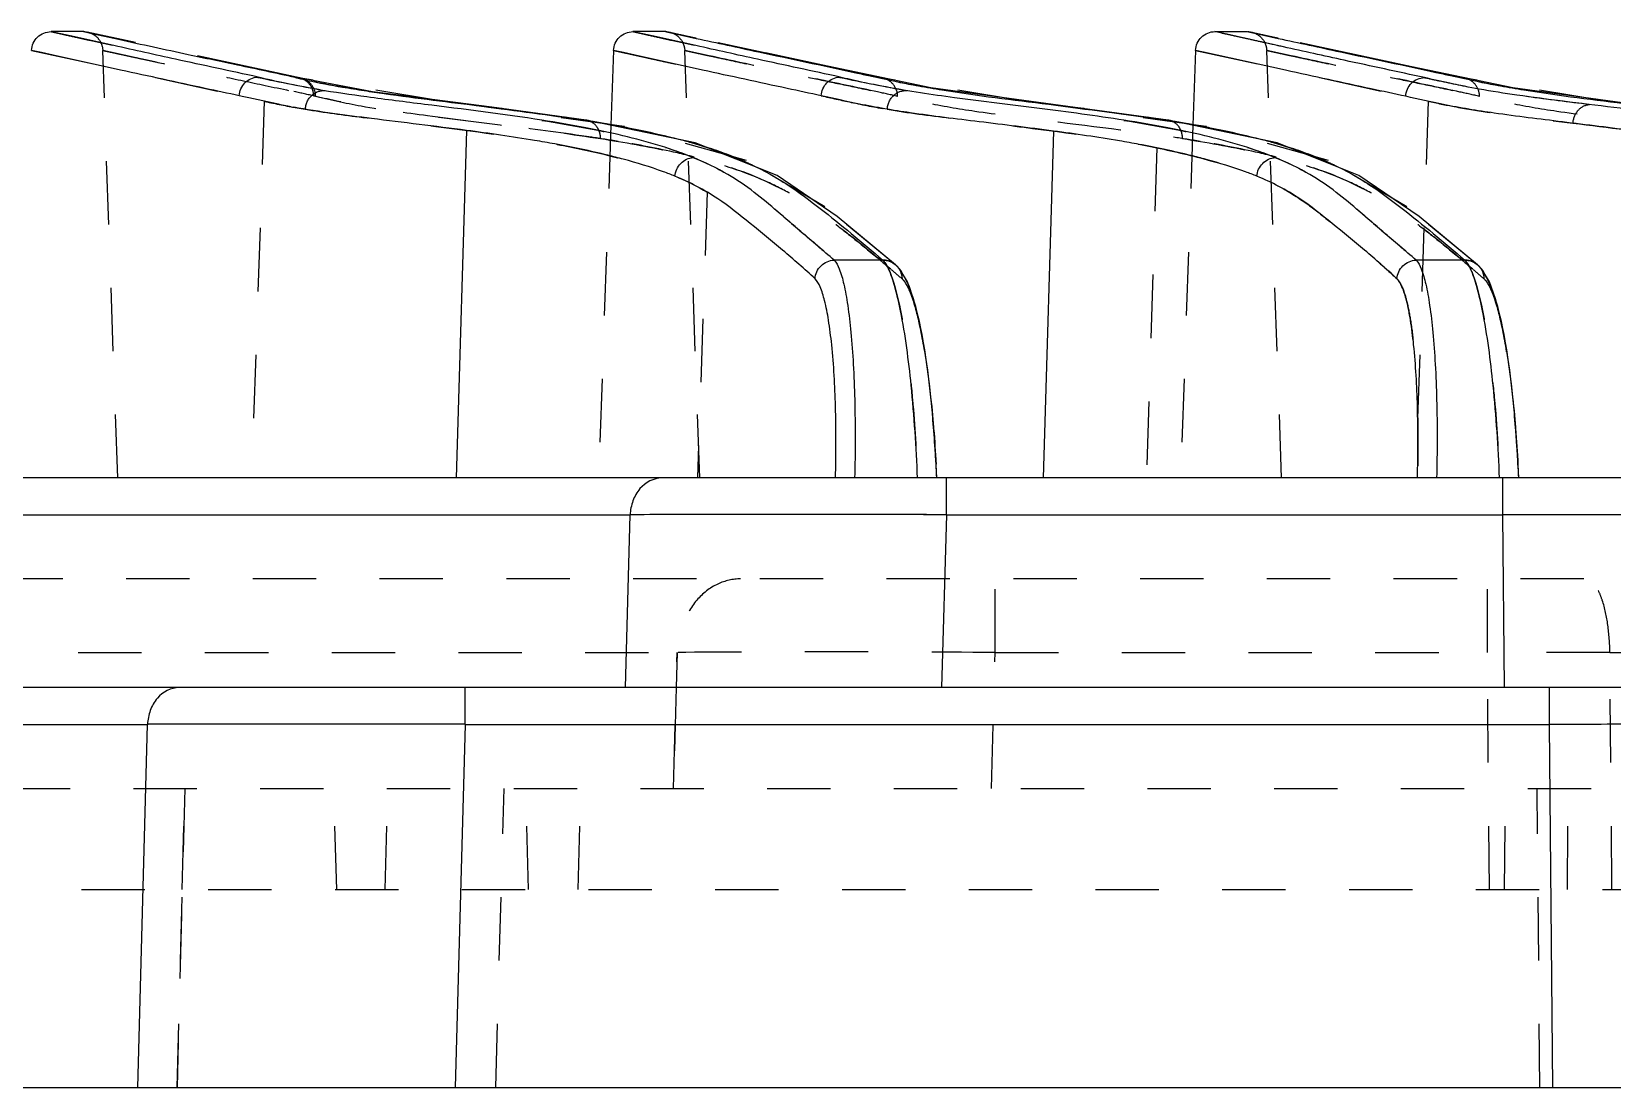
# Model space of a CAD drawing. Header units: millimetres. Extents: x 547 to 3706, y -10485 to 2068.
# Drawn here: x 1164.41 to 1205.15, y 1363.38 to 1390.58 of the extents above; entities that cross this region are included whole.
import ezdxf

# ---------------------------------------------------------------- set-up
doc = ezdxf.new("R2010")
doc.units = ezdxf.units.MM
doc.header["$LTSCALE"] = 16.335
doc.linetypes.add('HIDDEN', pattern=[0.2, 0.1, -0.1])
doc.layers.get('0').update_dxf_attribs({"linetype": 'CONTINUOUS'})
doc.layers.add('DEFAULT_2', color=8, linetype='HIDDEN')

msp = doc.modelspace()

# ---------------------------------------------------------------- linework, layer by layer
at = {"color": 7, "linetype": 'Continuous'}
for p, q in [((1165.744, 1390.583), (1164.91, 1390.583)), ((1165.047, 1390.553), (1164.911, 1390.583)), ((1165.403, 1390.474), (1165.047, 1390.553)), ((1165.914, 1390.36), (1165.403, 1390.474)), ((1165.746, 1390.583), (1166.001, 1390.527)), ((1166.532, 1390.223), (1165.914, 1390.36)), ((1166.001, 1390.527), (1166.65, 1390.386)), ((1180.744, 1390.583), (1179.91, 1390.583)), ((1180.047, 1390.553), (1179.911, 1390.583)), ((1180.403, 1390.474), (1180.047, 1390.553)), ((1180.914, 1390.36), (1180.403, 1390.474)), ((1181.532, 1390.223), (1180.914, 1390.36)), ((1180.97, 1390.534), (1181.541, 1390.41)), ((1194.91, 1390.583), (1195.744, 1390.583)), ((1195.156, 1390.528), (1194.91, 1390.583)), ((1195.686, 1390.41), (1195.156, 1390.528)), ((1195.785, 1390.388), (1195.686, 1390.41)), ((1196.673, 1390.191), (1195.785, 1390.388)), ((1195.97, 1390.534), (1196.541, 1390.41)), ((1164.664, 1390.044), (1164.41, 1390.1)), ((1164.965, 1389.978), (1164.664, 1390.044)), ((1166.705, 1389.593), (1164.965, 1389.978)), ((1179.41, 1390.1), (1179.343, 1388.17)), ((1179.664, 1390.044), (1179.41, 1390.1)), ((1179.963, 1389.978), (1179.664, 1390.044)), ((1181.702, 1389.594), (1179.963, 1389.978)), ((1194.41, 1390.1), (1194.343, 1388.17)), ((1194.661, 1390.045), (1194.41, 1390.1)), ((1194.97, 1389.977), (1194.661, 1390.045)), ((1196.729, 1389.588), (1194.97, 1389.977)), ((1171.355, 1389.384), (1170.282, 1389.614)), ((1171.298, 1389.396), (1171.191, 1389.407)), ((1171.305, 1389.395), (1171.298, 1389.396)), ((1171.355, 1389.384), (1171.348, 1389.385)), ((1187.587, 1389.131), (1184.922, 1389.691)), ((1186.355, 1389.384), (1186.348, 1389.385)), ((1202.587, 1389.131), (1199.986, 1389.677)), ((1201.355, 1389.384), (1201.348, 1389.385)), ((1193.704, 1388.303), (1187.587, 1389.131)), ((1208.703, 1388.303), (1202.587, 1389.131)), ((1178.704, 1388.303), (1176.27, 1388.637)), ((1178.703, 1388.304), (1178.616, 1388.307)), ((1181.513, 1387.716), (1178.703, 1388.304)), ((1178.704, 1388.303), (1178.703, 1388.304)), ((1193.703, 1388.304), (1193.616, 1388.307)), ((1196.513, 1387.716), (1193.703, 1388.304)), ((1193.703, 1388.303), (1193.703, 1388.304)), ((1175.62, 1388.038), (1175.351, 1379.084)), ((1190.75, 1388.021), (1190.481, 1379.084)), ((1183.623, 1386.88), (1181.513, 1387.716)), ((1198.623, 1386.88), (1196.513, 1387.716)), ((1185.173, 1385.821), (1183.623, 1386.88)), ((1200.173, 1385.821), (1198.623, 1386.88)), ((1186.678, 1384.577), (1185.173, 1385.821)), ((1201.678, 1384.577), (1200.173, 1385.821)), ((1186.351, 1384.695), (1185.097, 1384.695)), ((1186.67, 1384.584), (1186.678, 1384.577)), ((1201.351, 1384.695), (1200.097, 1384.695)), ((1201.67, 1384.584), (1201.678, 1384.577)), ((1187.745, 1379.084), (1187.728, 1379.419)), ((1202.745, 1379.084), (1202.728, 1379.419)), ((1214.895, 1379.084), (1151.125, 1379.084)), ((1187.987, 1378.136), (1187.987, 1379.084)), ((1202.324, 1379.084), (1202.324, 1378.136)), ((1150.125, 1378.136), (1179.836, 1378.136)), ((1179.72, 1373.684), (1179.836, 1378.136)), ((1187.987, 1378.136), (1187.866, 1373.684)), ((1187.987, 1378.136), (1202.324, 1378.136)), ((1202.324, 1378.136), (1202.362, 1373.684)), ((1225.425, 1373.684), (1136.716, 1373.684)), ((1175.585, 1372.736), (1175.585, 1373.684)), ((1203.527, 1373.684), (1203.527, 1372.736)), ((1135.717, 1372.736), (1167.396, 1372.736)), ((1167.15, 1363.384), (1167.396, 1372.736)), ((1175.585, 1372.736), (1175.33, 1363.384)), ((1175.585, 1372.736), (1203.527, 1372.736)), ((1203.527, 1372.736), (1203.607, 1363.384)), ((1135.228, 1363.384), (1617.379, 1363.384))]:
    msp.add_line(p, q, dxfattribs=at)
for points in [[(1176.27, 1388.637), (1173.192, 1389.034), (1171.298, 1389.396)], [(1187.144, 1383.7), (1186.984, 1384.133), (1186.788, 1384.463), (1186.669, 1384.585)], [(1202.144, 1383.7), (1201.984, 1384.133), (1201.788, 1384.463), (1201.669, 1384.585)], [(1187.728, 1379.419), (1187.654, 1380.507), (1187.553, 1381.508), (1187.431, 1382.385), (1187.293, 1383.119), (1187.144, 1383.7)], [(1202.728, 1379.419), (1202.654, 1380.507), (1202.553, 1381.508), (1202.431, 1382.385), (1202.293, 1383.119), (1202.144, 1383.7)]]:
    msp.add_lwpolyline(points, dxfattribs=at)
for centre, radius, start, end in [((1173.389, 1397.949), 8.82, 255.5706, 256.1645), ((1177.75, 1420.489), 31.784, 260.3519, 261.3773), ((1180.164, 1436.155), 47.635, 261.3315, 261.9594), ((1192.935, 1420.095), 31.423, 259.6168, 260.7318), ((1207.934, 1420.093), 31.421, 259.6164, 260.7315), ((1174.693, 1407.903), 19.588, 259.4398, 259.6296), ((1172.94, 1351.522), 37.22, 81.0746, 81.2285), ((1173.724, 1356.424), 32.256, 79.2402, 81.0982), ((1187.94, 1351.518), 37.224, 81.0758, 81.2285), ((1188.723, 1356.42), 32.26, 79.2403, 81.0995)]:
    msp.add_arc(centre, radius, start, end, dxfattribs=at)
for points, knots in [([(1164.41, 1390.1), (1164.414, 1390.225), (1164.525, 1390.482), (1164.785, 1390.582), (1164.91, 1390.583)], [0, 0, 0, 0, 0.500003, 1, 1, 1, 1]), ([(1170.247, 1389.412), (1169.538, 1389.566), (1168.299, 1389.831), (1167.062, 1390.105), (1166.532, 1390.223)], [0, 0, 0, 0, 0.571841, 1, 1, 1, 1]), ([(1166.65, 1390.386), (1167.249, 1390.256), (1168.27, 1390.033), (1169.788, 1389.711), (1170.707, 1389.52), (1171.2, 1389.407)], [0, 0, 0, 0, 0.394885, 0.674255, 1, 1, 1, 1]), ([(1179.41, 1390.1), (1179.414, 1390.225), (1179.525, 1390.482), (1179.785, 1390.582), (1179.91, 1390.583)], [0, 0, 0, 0, 0.500002, 1, 1, 1, 1]), ([(1180.744, 1390.583), (1180.766, 1390.583), (1180.841, 1390.561), (1180.917, 1390.546), (1180.97, 1390.534)], [0, 0, 0, 0, 0.286029, 1, 1, 1, 1]), ([(1185.247, 1389.412), (1184.538, 1389.566), (1183.299, 1389.831), (1182.062, 1390.105), (1181.532, 1390.223)], [0, 0, 0, 0, 0.571841, 1, 1, 1, 1]), ([(1181.541, 1390.41), (1182.075, 1390.295), (1183.429, 1389.995), (1184.787, 1389.714), (1185.607, 1389.533)], [0, 0, 0, 0, 0.394218, 1, 1, 1, 1]), ([(1194.41, 1390.1), (1194.414, 1390.225), (1194.525, 1390.481), (1194.785, 1390.583), (1194.91, 1390.583)], [0, 0, 0, 0, 0.500127, 1, 1, 1, 1]), ([(1195.744, 1390.583), (1195.766, 1390.583), (1195.841, 1390.561), (1195.917, 1390.546), (1195.97, 1390.534)], [0, 0, 0, 0, 0.286029, 1, 1, 1, 1]), ([(1196.541, 1390.41), (1197.075, 1390.295), (1198.429, 1389.995), (1199.787, 1389.714), (1200.607, 1389.533)], [0, 0, 0, 0, 0.394217, 1, 1, 1, 1]), ([(1200.309, 1389.398), (1199.621, 1389.548), (1198.408, 1389.807), (1197.197, 1390.075), (1196.673, 1390.191)], [0, 0, 0, 0, 0.567555, 1, 1, 1, 1]), ([(1169.763, 1388.931), (1169.47, 1388.994), (1168.451, 1389.213), (1167.431, 1389.433), (1166.705, 1389.593)], [0, 0, 0, 0, 0.287222, 1, 1, 1, 1]), ([(1169.763, 1388.931), (1169.769, 1389.053), (1169.872, 1389.3), (1170.119, 1389.408), (1170.238, 1389.412)], [0, 0, 0, 0, 0.505197, 1, 1, 1, 1]), ([(1171.803, 1389.087), (1171.517, 1389.137), (1170.994, 1389.241), (1170.474, 1389.355), (1170.238, 1389.412)], [0, 0, 0, 0, 0.545272, 1, 1, 1, 1]), ([(1171.279, 1389.385), (1171.36, 1389.365), (1171.739, 1389.277), (1172.121, 1389.205), (1172.423, 1389.154)], [0, 0, 0, 0, 0.212897, 1, 1, 1, 1]), ([(1184.763, 1388.931), (1184.47, 1388.994), (1183.449, 1389.213), (1182.429, 1389.433), (1181.702, 1389.594)], [0, 0, 0, 0, 0.287288, 1, 1, 1, 1]), ([(1184.763, 1388.931), (1184.769, 1389.053), (1184.872, 1389.3), (1185.119, 1389.408), (1185.238, 1389.412)], [0, 0, 0, 0, 0.505197, 1, 1, 1, 1]), ([(1192.565, 1388.301), (1191.842, 1388.415), (1190.385, 1388.606), (1188.34, 1388.854), (1186.808, 1389.073), (1185.827, 1389.278), (1185.425, 1389.367), (1185.238, 1389.412)], [0, 0, 0, 0, 0.296275, 0.594621, 0.833419, 0.922299, 1, 1, 1, 1]), ([(1185.607, 1389.533), (1185.731, 1389.506), (1186.284, 1389.382), (1186.839, 1389.266), (1187.271, 1389.187)], [0, 0, 0, 0, 0.224688, 1, 1, 1, 1]), ([(1199.826, 1388.917), (1199.53, 1388.981), (1198.497, 1389.202), (1197.465, 1389.425), (1196.729, 1389.588)], [0, 0, 0, 0, 0.287003, 1, 1, 1, 1]), ([(1199.827, 1388.917), (1199.833, 1389.04), (1199.938, 1389.289), (1200.188, 1389.397), (1200.309, 1389.398)], [0, 0, 0, 0, 0.505805, 1, 1, 1, 1]), ([(1208.755, 1388.093), (1208.005, 1388.241), (1206.383, 1388.488), (1204.357, 1388.729), (1202.765, 1388.932), (1201.79, 1389.082), (1200.997, 1389.243), (1200.528, 1389.351), (1200.309, 1389.398)], [0, 0, 0, 0, 0.268175, 0.575172, 0.716049, 0.83124, 0.921291, 1, 1, 1, 1]), ([(1200.607, 1389.533), (1200.731, 1389.506), (1201.284, 1389.382), (1201.839, 1389.266), (1202.271, 1389.187)], [0, 0, 0, 0, 0.224691, 1, 1, 1, 1]), ([(1177.565, 1388.301), (1176.558, 1388.459), (1175.051, 1388.643), (1173.128, 1388.886), (1172.219, 1389.016), (1171.803, 1389.087)], [0, 0, 0, 0, 0.526122, 0.782485, 1, 1, 1, 1]), ([(1173.501, 1388.988), (1174.341, 1388.869), (1176.05, 1388.667), (1177.754, 1388.431), (1178.616, 1388.307)], [0, 0, 0, 0, 0.49344, 1, 1, 1, 1]), ([(1187.874, 1389.082), (1188.787, 1388.933), (1190.707, 1388.711), (1192.62, 1388.447), (1193.616, 1388.307)], [0, 0, 0, 0, 0.479102, 1, 1, 1, 1]), ([(1202.874, 1389.083), (1203.787, 1388.933), (1205.706, 1388.711), (1207.62, 1388.447), (1208.616, 1388.307)], [0, 0, 0, 0, 0.479096, 1, 1, 1, 1]), ([(1171.103, 1388.647), (1170.979, 1388.67), (1170.531, 1388.758), (1170.085, 1388.861), (1169.763, 1388.931)], [0, 0, 0, 0, 0.277443, 1, 1, 1, 1]), ([(1175.619, 1388.038), (1174.804, 1388.145), (1173.318, 1388.322), (1171.832, 1388.514), (1171.167, 1388.635)], [0, 0, 0, 0, 0.54877, 1, 1, 1, 1]), ([(1190.749, 1388.021), (1190.11, 1388.105), (1188.878, 1388.257), (1187.206, 1388.459), (1185.848, 1388.684), (1185.09, 1388.86), (1184.763, 1388.931)], [0, 0, 0, 0, 0.319113, 0.614855, 0.834062, 1, 1, 1, 1]), ([(1205.749, 1388.02), (1205.121, 1388.104), (1203.907, 1388.253), (1202.254, 1388.453), (1200.906, 1388.672), (1200.151, 1388.846), (1199.826, 1388.917)], [0, 0, 0, 0, 0.316917, 0.612326, 0.833562, 1, 1, 1, 1]), ([(1179.038, 1388.037), (1178.924, 1388.061), (1178.434, 1388.158), (1177.943, 1388.242), (1177.565, 1388.301)], [0, 0, 0, 0, 0.233572, 1, 1, 1, 1]), ([(1194.038, 1388.037), (1193.924, 1388.061), (1193.434, 1388.158), (1192.943, 1388.242), (1192.565, 1388.301)], [0, 0, 0, 0, 0.233572, 1, 1, 1, 1]), ([(1177.893, 1387.69), (1177.721, 1387.721), (1176.966, 1387.854), (1176.206, 1387.961), (1175.619, 1388.038)], [0, 0, 0, 0, 0.228517, 1, 1, 1, 1]), ([(1181.467, 1387.338), (1181.302, 1387.404), (1180.51, 1387.697), (1179.689, 1387.903), (1179.038, 1388.037)], [0, 0, 0, 0, 0.210947, 1, 1, 1, 1]), ([(1179.746, 1388.113), (1179.866, 1388.09), (1180.314, 1388.001), (1180.759, 1387.9), (1181.081, 1387.815)], [0, 0, 0, 0, 0.269466, 1, 1, 1, 1]), ([(1181.081, 1387.815), (1181.192, 1387.787), (1181.595, 1387.677), (1181.993, 1387.549), (1182.278, 1387.443)], [0, 0, 0, 0, 0.272614, 1, 1, 1, 1]), ([(1192.953, 1387.679), (1192.786, 1387.71), (1192.054, 1387.84), (1191.318, 1387.945), (1190.749, 1388.021)], [0, 0, 0, 0, 0.228616, 1, 1, 1, 1]), ([(1196.467, 1387.338), (1196.302, 1387.404), (1195.51, 1387.697), (1194.689, 1387.903), (1194.038, 1388.037)], [0, 0, 0, 0, 0.210947, 1, 1, 1, 1]), ([(1194.746, 1388.113), (1194.866, 1388.09), (1195.314, 1388.001), (1195.759, 1387.9), (1196.081, 1387.815)], [0, 0, 0, 0, 0.269466, 1, 1, 1, 1]), ([(1196.081, 1387.815), (1196.192, 1387.787), (1196.595, 1387.677), (1196.993, 1387.549), (1197.278, 1387.443)], [0, 0, 0, 0, 0.272614, 1, 1, 1, 1]), ([(1179.661, 1387.297), (1179.529, 1387.332), (1178.944, 1387.482), (1178.352, 1387.605), (1177.893, 1387.69)], [0, 0, 0, 0, 0.226893, 1, 1, 1, 1]), ([(1180.993, 1386.858), (1181, 1386.979), (1181.105, 1387.222), (1181.347, 1387.331), (1181.466, 1387.337)], [0, 0, 0, 0, 0.50334, 1, 1, 1, 1]), ([(1185.097, 1384.695), (1184.811, 1384.941), (1184.321, 1385.355), (1183.642, 1385.946), (1183.032, 1386.463), (1182.319, 1386.953), (1181.77, 1387.211), (1181.467, 1387.338)], [0, 0, 0, 0, 0.250481, 0.426756, 0.59826, 0.781517, 1, 1, 1, 1]), ([(1182.278, 1387.443), (1182.333, 1387.423), (1182.542, 1387.343), (1182.748, 1387.256), (1182.897, 1387.187)], [0, 0, 0, 0, 0.262783, 1, 1, 1, 1]), ([(1194.68, 1387.291), (1194.551, 1387.327), (1193.979, 1387.474), (1193.402, 1387.595), (1192.953, 1387.679)], [0, 0, 0, 0, 0.227254, 1, 1, 1, 1]), ([(1195.993, 1386.858), (1196, 1386.979), (1196.105, 1387.222), (1196.347, 1387.331), (1196.466, 1387.337)], [0, 0, 0, 0, 0.503339, 1, 1, 1, 1]), ([(1200.097, 1384.695), (1199.811, 1384.941), (1199.321, 1385.355), (1198.642, 1385.946), (1198.032, 1386.463), (1197.319, 1386.953), (1196.77, 1387.211), (1196.467, 1387.338)], [0, 0, 0, 0, 0.250481, 0.426756, 0.59826, 0.781517, 1, 1, 1, 1]), ([(1197.278, 1387.443), (1197.333, 1387.423), (1197.542, 1387.343), (1197.748, 1387.256), (1197.897, 1387.187)], [0, 0, 0, 0, 0.262783, 1, 1, 1, 1]), ([(1180.993, 1386.858), (1180.895, 1386.898), (1180.459, 1387.065), (1180.011, 1387.202), (1179.661, 1387.297)], [0, 0, 0, 0, 0.226129, 1, 1, 1, 1]), ([(1182.897, 1387.187), (1183.246, 1387.027), (1183.885, 1386.674), (1184.741, 1386.033), (1185.547, 1385.376), (1186.083, 1384.929), (1186.351, 1384.695)], [0, 0, 0, 0, 0.269677, 0.509669, 0.750426, 1, 1, 1, 1]), ([(1195.993, 1386.858), (1195.897, 1386.897), (1195.466, 1387.062), (1195.024, 1387.198), (1194.68, 1387.291)], [0, 0, 0, 0, 0.226418, 1, 1, 1, 1]), ([(1197.897, 1387.187), (1198.246, 1387.027), (1198.885, 1386.674), (1199.741, 1386.033), (1200.547, 1385.376), (1201.083, 1384.929), (1201.351, 1384.695)], [0, 0, 0, 0, 0.269677, 0.509669, 0.750426, 1, 1, 1, 1]), ([(1184.602, 1384.217), (1184.329, 1384.467), (1183.781, 1384.951), (1182.941, 1385.634), (1182.063, 1386.343), (1181.378, 1386.702), (1180.993, 1386.858)], [0, 0, 0, 0, 0.247702, 0.48834, 0.722886, 1, 1, 1, 1]), ([(1199.602, 1384.217), (1199.329, 1384.467), (1198.781, 1384.951), (1197.941, 1385.634), (1197.063, 1386.343), (1196.378, 1386.702), (1195.993, 1386.858)], [0, 0, 0, 0, 0.247702, 0.488341, 0.722886, 1, 1, 1, 1]), ([(1184.602, 1384.217), (1184.609, 1384.34), (1184.721, 1384.589), (1184.974, 1384.693), (1185.097, 1384.695)], [0, 0, 0, 0, 0.500382, 1, 1, 1, 1]), ([(1185.097, 1384.695), (1185.157, 1384.634), (1185.254, 1384.425), (1185.362, 1384.034), (1185.457, 1383.485), (1185.536, 1382.796), (1185.594, 1381.985), (1185.642, 1380.735), (1185.64, 1379.756), (1185.623, 1379.084)], [0, 0, 0, 0, 0.045454, 0.117375, 0.215613, 0.338866, 0.483657, 0.644791, 1, 1, 1, 1]), ([(1186.351, 1384.695), (1186.378, 1384.695), (1186.491, 1384.686), (1186.603, 1384.639), (1186.67, 1384.584)], [0, 0, 0, 0, 0.239023, 1, 1, 1, 1]), ([(1186.471, 1384.523), (1186.461, 1384.541), (1186.427, 1384.602), (1186.387, 1384.661), (1186.351, 1384.695)], [0, 0, 0, 0, 0.294128, 1, 1, 1, 1]), ([(1186.806, 1383.392), (1186.76, 1383.62), (1186.672, 1384.003), (1186.545, 1384.38), (1186.471, 1384.523)], [0, 0, 0, 0, 0.589848, 1, 1, 1, 1]), ([(1199.602, 1384.217), (1199.609, 1384.34), (1199.721, 1384.589), (1199.974, 1384.693), (1200.097, 1384.695)], [0, 0, 0, 0, 0.500382, 1, 1, 1, 1]), ([(1200.097, 1384.695), (1200.157, 1384.634), (1200.254, 1384.425), (1200.362, 1384.034), (1200.457, 1383.485), (1200.536, 1382.796), (1200.594, 1381.985), (1200.642, 1380.735), (1200.64, 1379.756), (1200.623, 1379.084)], [0, 0, 0, 0, 0.045454, 0.117375, 0.215613, 0.338866, 0.483657, 0.644791, 1, 1, 1, 1]), ([(1201.351, 1384.695), (1201.378, 1384.695), (1201.491, 1384.686), (1201.603, 1384.639), (1201.67, 1384.584)], [0, 0, 0, 0, 0.239023, 1, 1, 1, 1]), ([(1201.471, 1384.523), (1201.461, 1384.541), (1201.427, 1384.602), (1201.387, 1384.661), (1201.351, 1384.695)], [0, 0, 0, 0, 0.294128, 1, 1, 1, 1]), ([(1201.806, 1383.392), (1201.76, 1383.62), (1201.672, 1384.003), (1201.545, 1384.38), (1201.471, 1384.523)], [0, 0, 0, 0, 0.589848, 1, 1, 1, 1]), ([(1185.129, 1379.084), (1185.145, 1379.699), (1185.148, 1380.844), (1185.075, 1382.203), (1184.963, 1383.11), (1184.867, 1383.612), (1184.758, 1383.972), (1184.66, 1384.16), (1184.602, 1384.217)], [0, 0, 0, 0, 0.354393, 0.659709, 0.782674, 0.881183, 0.953296, 1, 1, 1, 1]), ([(1200.129, 1379.084), (1200.145, 1379.699), (1200.148, 1380.844), (1200.075, 1382.203), (1199.963, 1383.11), (1199.867, 1383.612), (1199.758, 1383.972), (1199.66, 1384.16), (1199.602, 1384.217)], [0, 0, 0, 0, 0.354394, 0.659711, 0.782675, 0.881184, 0.953296, 1, 1, 1, 1]), ([(1187.245, 1379.084), (1187.213, 1379.881), (1187.117, 1381.323), (1186.933, 1382.758), (1186.806, 1383.392)], [0, 0, 0, 0, 0.552156, 1, 1, 1, 1]), ([(1202.245, 1379.084), (1202.213, 1379.881), (1202.117, 1381.323), (1201.933, 1382.758), (1201.806, 1383.392)], [0, 0, 0, 0, 0.552156, 1, 1, 1, 1]), ([(1180.651, 1379.084), (1180.443, 1379.084), (1180.105, 1378.902), (1179.894, 1378.499), (1179.841, 1378.257), (1179.836, 1378.136)], [0, 0, 0, 0, 0.462006, 0.732267, 1, 1, 1, 1]), ([(1187.987, 1378.137), (1187.198, 1378.139), (1184.481, 1378.144), (1181.765, 1378.146), (1179.836, 1378.137)], [0, 0, 0, 0, 0.290178, 1, 1, 1, 1]), ([(1205.482, 1378.136), (1205.225, 1378.137), (1204.172, 1378.137), (1203.12, 1378.137), (1202.324, 1378.136)], [0, 0, 0, 0, 0.244323, 1, 1, 1, 1]), ([(1168.215, 1373.684), (1168.006, 1373.684), (1167.667, 1373.503), (1167.454, 1373.099), (1167.402, 1372.857), (1167.396, 1372.736)], [0, 0, 0, 0, 0.462787, 0.732786, 1, 1, 1, 1]), ([(1175.585, 1372.737), (1174.789, 1372.739), (1172.06, 1372.744), (1169.33, 1372.746), (1167.396, 1372.737)], [0, 0, 0, 0, 0.291583, 1, 1, 1, 1]), ([(1206.685, 1372.736), (1206.428, 1372.737), (1205.375, 1372.737), (1204.322, 1372.737), (1203.527, 1372.736)], [0, 0, 0, 0, 0.244323, 1, 1, 1, 1])]:
    msp.add_open_spline(points, degree=3, knots=knots, dxfattribs=at)
at = {"layer": 'DEFAULT_2', "color": 8, "linetype": 'HIDDEN'}
for p, q in [((1165.744, 1390.583), (1165.845, 1390.572)), ((1170.282, 1389.614), (1165.845, 1390.572)), ((1165.845, 1390.572), (1165.846, 1390.571)), ((1180.744, 1390.583), (1180.845, 1390.572)), ((1183.704, 1389.951), (1180.845, 1390.572)), ((1195.744, 1390.583), (1195.845, 1390.572)), ((1198.704, 1389.951), (1195.845, 1390.572)), ((1164.41, 1390.1), (1170.4, 1388.79)), ((1166.629, 1379.084), (1166.244, 1390.1)), ((1166.873, 1389.963), (1166.244, 1390.1)), ((1181.629, 1379.084), (1181.244, 1390.1)), ((1181.873, 1389.963), (1181.244, 1390.1)), ((1184.922, 1389.691), (1183.175, 1390.066)), ((1194.41, 1390.1), (1200.4, 1388.79)), ((1196.629, 1379.084), (1196.244, 1390.1)), ((1196.874, 1389.963), (1196.244, 1390.1)), ((1199.986, 1389.677), (1198.175, 1390.066)), ((1171.249, 1389.396), (1171.2, 1389.407)), ((1171.348, 1389.385), (1171.298, 1389.396)), ((1174.892, 1388.809), (1171.348, 1389.385)), ((1186.348, 1389.385), (1186.244, 1389.396)), ((1189.892, 1388.809), (1186.348, 1389.385)), ((1201.348, 1389.385), (1201.245, 1389.396)), ((1204.892, 1388.809), (1201.348, 1389.385)), ((1171.216, 1389.029), (1171.168, 1389.04)), ((1170.406, 1388.79), (1170.081, 1379.084)), ((1179.679, 1388.138), (1174.892, 1388.809)), ((1194.679, 1388.138), (1189.892, 1388.809)), ((1200.406, 1388.79), (1200.081, 1379.084)), ((1209.679, 1388.137), (1204.892, 1388.809)), ((1179.343, 1388.17), (1179.025, 1379.084)), ((1194.343, 1388.17), (1194.025, 1379.084)), ((1182.836, 1387.26), (1179.679, 1388.138)), ((1197.836, 1387.26), (1194.679, 1388.138)), ((1193.412, 1387.588), (1193.14, 1379.084)), ((1184.853, 1386.067), (1182.836, 1387.26)), ((1199.853, 1386.067), (1197.836, 1387.26)), ((1181.824, 1386.45), (1181.571, 1379.084)), ((1186.678, 1384.577), (1184.853, 1386.067)), ((1201.678, 1384.577), (1199.853, 1386.067)), ((1186.817, 1384.426), (1186.667, 1384.587)), ((1186.667, 1384.587), (1186.678, 1384.577)), ((1201.817, 1384.426), (1201.667, 1384.587)), ((1201.667, 1384.587), (1201.678, 1384.577)), ((1187.728, 1379.419), (1187.721, 1379.563)), ((1202.728, 1379.419), (1202.721, 1379.563)), ((1446.174, 1376.484), (1154.54, 1376.484)), ((1189.243, 1374.589), (1189.243, 1376.484)), ((1201.932, 1374.589), (1201.932, 1376.484)), ((1152.543, 1374.589), (1181.045, 1374.589)), ((1180.953, 1371.084), (1181.045, 1374.589)), ((1181.045, 1374.589), (1181.021, 1373.684)), ((1189.148, 1371.084), (1189.243, 1374.589)), ((1189.243, 1374.589), (1201.932, 1374.589)), ((1201.984, 1368.484), (1201.932, 1374.589)), ((1205.142, 1368.484), (1205.09, 1374.589)), ((1205.09, 1374.589), (1217.015, 1374.589)), ((1181.021, 1373.684), (1180.953, 1371.084)), ((1137.631, 1371.084), (1548.823, 1371.084)), ((1168.363, 1371.084), (1168.159, 1363.384)), ((1168.294, 1368.484), (1168.363, 1371.084)), ((1172.273, 1368.484), (1172.202, 1371.084)), ((1173.519, 1368.484), (1173.59, 1371.084)), ((1176.375, 1363.384), (1176.587, 1371.084)), ((1177.22, 1368.484), (1177.148, 1371.084)), ((1178.493, 1368.484), (1178.565, 1371.084)), ((1202.373, 1368.484), (1202.395, 1371.084)), ((1203.282, 1363.384), (1203.216, 1371.084)), ((1203.994, 1368.484), (1204.016, 1371.084)), ((1142.827, 1368.484), (1543.627, 1368.484)), ((1168.159, 1363.384), (1168.294, 1368.484))]:
    msp.add_line(p, q, dxfattribs=at)
for points in [[(1187.2, 1383.503), (1187.025, 1384.038), (1186.817, 1384.426)], [(1202.2, 1383.503), (1202.025, 1384.038), (1201.817, 1384.426)], [(1187.721, 1379.563), (1187.63, 1380.775), (1187.508, 1381.86), (1187.363, 1382.777), (1187.2, 1383.503)], [(1202.721, 1379.563), (1202.63, 1380.775), (1202.508, 1381.86), (1202.363, 1382.777), (1202.2, 1383.503)]]:
    msp.add_lwpolyline(points, dxfattribs=at)
for centre, radius, start, end in [((1160.206, 1338.493), 51.722, 77.124, 77.7097), ((1175.206, 1338.493), 51.722, 77.124, 77.7097), ((1190.239, 1338.639), 51.572, 77.1233, 77.7016), ((1173.091, 1349.094), 39.193, 80.5493, 81.5572), ((1188.09, 1349.088), 39.199, 80.5494, 81.5581), ((1186.361, 1384.209), 0.486, 50.9735, 91.174), ((1201.361, 1384.209), 0.486, 50.9735, 91.174), ((1114.831, 1300.021), 110.792, 49.45919, 49.64972), ((1129.831, 1300.021), 110.792, 49.45919, 49.64972), ((1183.911, 302.814), 1075.331, 89.782866, 90.217133), ((1203.511, 449.983), 924.607, 89.902155, 90.097845), ((1203.511, 473.93), 900.66, 89.899553, 90.100447), ((1171.491, 306.732), 1066.012, 89.779931, 90.220069)]:
    msp.add_arc(centre, radius, start, end, dxfattribs=at)
for points, knots in [([(1164.91, 1390.583), (1164.922, 1390.583), (1164.962, 1390.573), (1165.045, 1390.555), (1165.179, 1390.523), (1165.37, 1390.481), (1165.616, 1390.426), (1166.01, 1390.339), (1166.322, 1390.27), (1166.532, 1390.223)], [0, 0, 0, 0, 0.022915, 0.072628, 0.154239, 0.271686, 0.424406, 0.610696, 1, 1, 1, 1]), ([(1166.65, 1390.386), (1166.61, 1390.395), (1166.49, 1390.421), (1166.305, 1390.461), (1166.109, 1390.504), (1165.956, 1390.536), (1165.848, 1390.562), (1165.782, 1390.573), (1165.753, 1390.583), (1165.746, 1390.583)], [0, 0, 0, 0, 0.133411, 0.397804, 0.614299, 0.782876, 0.903426, 0.975838, 1, 1, 1, 1]), ([(1165.846, 1390.571), (1165.91, 1390.557), (1166.036, 1390.506), (1166.131, 1390.407), (1166.166, 1390.35)], [0, 0, 0, 0, 0.496334, 1, 1, 1, 1]), ([(1166.166, 1390.35), (1166.178, 1390.331), (1166.219, 1390.253), (1166.242, 1390.165), (1166.244, 1390.1)], [0, 0, 0, 0, 0.261146, 1, 1, 1, 1]), ([(1179.91, 1390.583), (1179.922, 1390.583), (1179.962, 1390.573), (1180.045, 1390.555), (1180.179, 1390.523), (1180.37, 1390.481), (1180.616, 1390.426), (1181.01, 1390.339), (1181.322, 1390.27), (1181.532, 1390.223)], [0, 0, 0, 0, 0.022915, 0.072628, 0.154239, 0.271686, 0.424406, 0.610696, 1, 1, 1, 1]), ([(1181.541, 1390.41), (1181.537, 1390.411), (1181.453, 1390.429), (1181.305, 1390.461), (1181.109, 1390.504), (1180.956, 1390.536), (1180.848, 1390.562), (1180.782, 1390.573), (1180.753, 1390.583), (1180.746, 1390.583)], [0, 0, 0, 0, 0.01433, 0.315055, 0.561299, 0.75304, 0.890156, 0.972518, 1, 1, 1, 1]), ([(1180.847, 1390.571), (1180.911, 1390.557), (1181.036, 1390.505), (1181.131, 1390.406), (1181.166, 1390.35)], [0, 0, 0, 0, 0.4964, 1, 1, 1, 1]), ([(1181.166, 1390.35), (1181.178, 1390.331), (1181.219, 1390.253), (1181.242, 1390.165), (1181.244, 1390.1)], [0, 0, 0, 0, 0.261146, 1, 1, 1, 1]), ([(1196.673, 1390.191), (1196.5, 1390.229), (1196.2, 1390.296), (1195.799, 1390.385), (1195.482, 1390.455), (1195.254, 1390.507), (1195.05, 1390.55), (1195.001, 1390.566), (1194.898, 1390.583), (1194.91, 1390.583)], [0, 0, 0, 0, 0.294165, 0.509214, 0.686638, 0.823569, 0.92137, 0.980737, 1, 1, 1, 1]), ([(1196.541, 1390.41), (1196.537, 1390.411), (1196.453, 1390.429), (1196.305, 1390.461), (1196.109, 1390.504), (1195.956, 1390.536), (1195.848, 1390.562), (1195.782, 1390.573), (1195.753, 1390.583), (1195.746, 1390.583)], [0, 0, 0, 0, 0.01427, 0.315013, 0.561272, 0.753025, 0.890149, 0.972516, 1, 1, 1, 1]), ([(1195.847, 1390.571), (1195.911, 1390.557), (1196.036, 1390.505), (1196.131, 1390.406), (1196.166, 1390.35)], [0, 0, 0, 0, 0.4964, 1, 1, 1, 1]), ([(1196.166, 1390.35), (1196.178, 1390.331), (1196.219, 1390.253), (1196.242, 1390.165), (1196.244, 1390.1)], [0, 0, 0, 0, 0.261146, 1, 1, 1, 1]), ([(1166.244, 1390.1), (1166.242, 1390.1), (1166.258, 1390.099), (1166.266, 1390.094), (1166.297, 1390.089), (1166.352, 1390.076), (1166.453, 1390.055), (1166.602, 1390.022), (1166.796, 1389.98), (1167.032, 1389.928), (1167.31, 1389.868), (1167.763, 1389.769), (1168.435, 1389.623), (1169.372, 1389.419), (1170.474, 1389.188), (1171.265, 1389.021), (1171.682, 1388.925)], [0, 0, 0, 0, 0.00099, 0.003961, 0.00891, 0.015838, 0.035625, 0.063315, 0.098899, 0.142331, 0.193519, 0.25237, 0.392721, 0.563985, 0.76971, 1, 1, 1, 1]), ([(1179.41, 1390.1), (1179.41, 1390.103), (1179.425, 1390.094), (1179.44, 1390.096), (1179.478, 1390.084), (1179.525, 1390.075), (1179.587, 1390.061), (1179.697, 1390.037), (1179.869, 1389.998), (1180.115, 1389.944), (1180.416, 1389.877), (1180.772, 1389.799), (1181.181, 1389.709), (1181.497, 1389.639), (1181.677, 1389.6), (1181.702, 1389.594)], [0, 0, 0, 0, 0.003015, 0.012053, 0.027102, 0.048152, 0.075191, 0.108208, 0.192133, 0.299837, 0.431233, 0.586232, 0.764744, 0.966697, 1, 1, 1, 1]), ([(1181.244, 1390.1), (1181.244, 1390.101), (1181.25, 1390.098), (1181.256, 1390.099), (1181.271, 1390.094), (1181.299, 1390.089), (1181.35, 1390.077), (1181.427, 1390.06), (1181.526, 1390.039), (1181.646, 1390.012), (1181.789, 1389.981), (1182.022, 1389.931), (1182.367, 1389.856), (1182.845, 1389.752), (1183.407, 1389.629), (1184.057, 1389.488), (1184.798, 1389.329), (1185.624, 1389.157), (1186.52, 1388.965), (1187.552, 1388.723), (1188.858, 1388.506), (1191.07, 1388.229), (1192.858, 1388.015), (1194.076, 1387.827)], [0, 0, 0, 0, 0.000216, 0.000862, 0.00194, 0.003448, 0.007756, 0.013785, 0.021534, 0.031003, 0.042189, 0.055084, 0.085941, 0.123456, 0.167528, 0.21831, 0.276321, 0.342052, 0.412303, 0.487093, 0.585849, 0.716559, 1, 1, 1, 1]), ([(1186.216, 1389.029), (1185.727, 1389.136), (1184.831, 1389.321), (1183.384, 1389.634), (1182.426, 1389.842), (1181.873, 1389.963)], [0, 0, 0, 0, 0.338224, 0.617929, 1, 1, 1, 1]), ([(1196.244, 1390.1), (1196.244, 1390.101), (1196.25, 1390.098), (1196.256, 1390.099), (1196.271, 1390.094), (1196.299, 1390.089), (1196.35, 1390.077), (1196.427, 1390.06), (1196.526, 1390.039), (1196.646, 1390.012), (1196.789, 1389.981), (1197.022, 1389.931), (1197.367, 1389.856), (1197.845, 1389.752), (1198.407, 1389.629), (1199.056, 1389.488), (1199.798, 1389.329), (1200.624, 1389.157), (1201.52, 1388.965), (1202.552, 1388.723), (1203.857, 1388.506), (1206.07, 1388.229), (1207.858, 1388.015), (1209.076, 1387.827)], [0, 0, 0, 0, 0.000216, 0.000862, 0.001939, 0.003448, 0.007755, 0.013785, 0.021534, 0.031002, 0.042188, 0.055083, 0.08594, 0.123454, 0.167526, 0.218307, 0.276318, 0.342049, 0.412299, 0.487088, 0.58584, 0.716549, 1, 1, 1, 1]), ([(1201.224, 1389.027), (1200.734, 1389.134), (1199.836, 1389.319), (1198.387, 1389.634), (1197.427, 1389.842), (1196.874, 1389.963)], [0, 0, 0, 0, 0.338214, 0.617966, 1, 1, 1, 1]), ([(1182.897, 1387.186), (1182.565, 1387.338), (1181.505, 1387.742), (1179.387, 1388.216), (1176.539, 1388.611), (1174.025, 1388.902), (1172.246, 1389.173), (1171.537, 1389.319), (1171.245, 1389.396)], [0, 0, 0, 0, 0.092163, 0.284996, 0.546134, 0.817521, 0.92366, 1, 1, 1, 1]), ([(1171.682, 1388.926), (1171.68, 1389.031), (1171.607, 1389.25), (1171.409, 1389.371), (1171.305, 1389.395)], [0, 0, 0, 0, 0.497042, 1, 1, 1, 1]), ([(1171.732, 1388.914), (1171.73, 1389.02), (1171.656, 1389.238), (1171.459, 1389.359), (1171.355, 1389.384)], [0, 0, 0, 0, 0.498303, 1, 1, 1, 1]), ([(1197.897, 1387.186), (1197.565, 1387.338), (1196.505, 1387.742), (1194.387, 1388.216), (1191.539, 1388.611), (1189.025, 1388.902), (1187.246, 1389.173), (1186.537, 1389.319), (1186.245, 1389.396)], [0, 0, 0, 0, 0.092163, 0.284996, 0.546134, 0.817521, 0.92366, 1, 1, 1, 1]), ([(1186.732, 1388.914), (1186.73, 1389.02), (1186.656, 1389.238), (1186.459, 1389.359), (1186.355, 1389.384)], [0, 0, 0, 0, 0.498303, 1, 1, 1, 1]), ([(1204.559, 1388.705), (1204.025, 1388.768), (1203.064, 1388.887), (1201.775, 1389.087), (1200.893, 1389.263), (1200.436, 1389.364), (1200.307, 1389.393)], [0, 0, 0, 0, 0.374075, 0.674129, 0.908425, 1, 1, 1, 1]), ([(1212.897, 1387.186), (1212.565, 1387.338), (1211.505, 1387.742), (1209.387, 1388.216), (1206.54, 1388.611), (1204.025, 1388.902), (1202.247, 1389.173), (1201.537, 1389.319), (1201.245, 1389.396)], [0, 0, 0, 0, 0.092152, 0.28498, 0.546117, 0.817511, 0.923656, 1, 1, 1, 1]), ([(1201.732, 1388.914), (1201.73, 1389.02), (1201.657, 1389.238), (1201.459, 1389.359), (1201.355, 1389.384)], [0, 0, 0, 0, 0.498303, 1, 1, 1, 1]), ([(1171.464, 1388.583), (1171.472, 1388.714), (1171.584, 1388.975), (1171.854, 1389.074), (1171.976, 1389.063)], [0, 0, 0, 0, 0.517712, 1, 1, 1, 1]), ([(1186.464, 1388.583), (1186.472, 1388.714), (1186.583, 1388.975), (1186.854, 1389.074), (1186.976, 1389.063)], [0, 0, 0, 0, 0.517704, 1, 1, 1, 1]), ([(1170.4, 1388.79), (1170.48, 1388.773), (1170.833, 1388.697), (1171.188, 1388.63), (1171.464, 1388.583)], [0, 0, 0, 0, 0.225402, 1, 1, 1, 1]), ([(1171.464, 1388.583), (1171.956, 1388.501), (1173.033, 1388.358), (1175.202, 1388.096), (1177.311, 1387.823), (1179.177, 1387.431), (1180.485, 1387.074), (1181.347, 1386.731), (1181.821, 1386.45)], [0, 0, 0, 0, 0.14096, 0.306444, 0.617097, 0.740671, 0.84441, 1, 1, 1, 1]), ([(1171.682, 1388.926), (1172.088, 1388.833), (1173.086, 1388.614), (1174.833, 1388.382), (1176.893, 1388.131), (1178.352, 1387.939), (1179.076, 1387.827)], [0, 0, 0, 0, 0.167103, 0.409745, 0.706258, 1, 1, 1, 1]), ([(1178.845, 1387.862), (1178.141, 1387.967), (1176.73, 1388.151), (1174.747, 1388.392), (1173.076, 1388.619), (1172.121, 1388.825), (1171.732, 1388.914)], [0, 0, 0, 0, 0.296877, 0.593154, 0.833367, 1, 1, 1, 1]), ([(1184.763, 1388.931), (1185.021, 1388.874), (1185.585, 1388.746), (1186.154, 1388.635), (1186.464, 1388.583)], [0, 0, 0, 0, 0.456532, 1, 1, 1, 1]), ([(1186.464, 1388.583), (1187.003, 1388.493), (1188.179, 1388.34), (1190.502, 1388.06), (1192.283, 1387.819), (1193.415, 1387.588)], [0, 0, 0, 0, 0.233473, 0.506538, 1, 1, 1, 1]), ([(1200.4, 1388.79), (1200.626, 1388.741), (1201.133, 1388.636), (1201.992, 1388.497), (1203.013, 1388.363), (1203.75, 1388.272), (1204.138, 1388.224)], [0, 0, 0, 0, 0.183086, 0.410615, 0.690026, 1, 1, 1, 1]), ([(1204.139, 1388.225), (1204.147, 1388.343), (1204.229, 1388.575), (1204.452, 1388.698), (1204.56, 1388.705)], [0, 0, 0, 0, 0.52404, 1, 1, 1, 1]), ([(1177.564, 1388.296), (1178.333, 1388.176), (1179.665, 1387.935), (1181.369, 1387.425), (1182.58, 1386.817), (1183.461, 1386.119), (1184.26, 1385.404), (1184.821, 1384.947), (1185.097, 1384.695)], [0, 0, 0, 0, 0.273262, 0.474979, 0.62312, 0.746102, 0.868599, 1, 1, 1, 1]), ([(1179.076, 1387.827), (1179.076, 1387.882), (1179.056, 1387.995), (1178.963, 1388.193), (1178.807, 1388.287), (1178.704, 1388.303)], [0, 0, 0, 0, 0.254962, 0.518241, 1, 1, 1, 1]), ([(1192.564, 1388.296), (1193.333, 1388.176), (1194.665, 1387.935), (1196.369, 1387.425), (1197.58, 1386.817), (1198.461, 1386.119), (1199.26, 1385.404), (1199.821, 1384.947), (1200.097, 1384.695)], [0, 0, 0, 0, 0.273262, 0.474979, 0.62312, 0.746102, 0.868599, 1, 1, 1, 1]), ([(1194.076, 1387.827), (1194.076, 1387.882), (1194.056, 1387.995), (1193.963, 1388.194), (1193.807, 1388.287), (1193.703, 1388.303)], [0, 0, 0, 0, 0.255002, 0.5183, 1, 1, 1, 1]), ([(1204.138, 1388.225), (1205.047, 1388.113), (1206.695, 1387.912), (1208.631, 1387.564), (1209.902, 1387.237), (1210.839, 1386.939), (1211.464, 1386.662), (1211.821, 1386.45)], [0, 0, 0, 0, 0.346322, 0.628257, 0.74323, 0.842777, 1, 1, 1, 1]), ([(1179.076, 1387.827), (1179.687, 1387.733), (1180.776, 1387.539), (1182.22, 1387.17), (1183.33, 1386.757), (1184.19, 1386.297), (1184.9, 1385.804), (1185.779, 1385.121), (1186.417, 1384.582), (1186.845, 1384.217)], [0, 0, 0, 0, 0.212173, 0.379534, 0.510803, 0.617781, 0.713474, 0.807001, 1, 1, 1, 1]), ([(1181.487, 1387.353), (1181.343, 1387.39), (1180.694, 1387.546), (1180.037, 1387.67), (1179.526, 1387.755)], [0, 0, 0, 0, 0.223323, 1, 1, 1, 1]), ([(1194.076, 1387.827), (1194.687, 1387.733), (1195.776, 1387.539), (1197.22, 1387.17), (1198.33, 1386.757), (1199.19, 1386.297), (1199.9, 1385.804), (1200.779, 1385.121), (1201.417, 1384.582), (1201.845, 1384.217)], [0, 0, 0, 0, 0.212173, 0.379534, 0.510803, 0.617781, 0.713474, 0.807001, 1, 1, 1, 1]), ([(1196.487, 1387.353), (1196.343, 1387.39), (1195.694, 1387.546), (1195.037, 1387.67), (1194.526, 1387.755)], [0, 0, 0, 0, 0.223323, 1, 1, 1, 1]), ([(1186.553, 1384.465), (1186.223, 1384.745), (1185.728, 1385.158), (1185.053, 1385.685), (1184.53, 1386.066), (1183.95, 1386.43), (1182.957, 1386.929), (1182.105, 1387.196), (1181.487, 1387.353)], [0, 0, 0, 0, 0.22015, 0.32765, 0.435591, 0.549179, 0.675438, 1, 1, 1, 1]), ([(1193.415, 1387.588), (1193.879, 1387.493), (1194.716, 1387.298), (1195.825, 1386.947), (1196.682, 1386.554), (1197.345, 1386.118), (1197.911, 1385.657), (1198.475, 1385.2), (1199.043, 1384.721), (1199.417, 1384.387), (1199.603, 1384.217)], [0, 0, 0, 0, 0.198213, 0.358718, 0.48555, 0.591032, 0.689446, 0.79059, 0.894548, 1, 1, 1, 1]), ([(1201.553, 1384.465), (1201.223, 1384.745), (1200.728, 1385.158), (1200.053, 1385.685), (1199.53, 1386.066), (1198.95, 1386.43), (1197.957, 1386.929), (1197.105, 1387.196), (1196.487, 1387.353)], [0, 0, 0, 0, 0.22015, 0.32765, 0.435591, 0.549179, 0.675438, 1, 1, 1, 1]), ([(1186.351, 1384.695), (1186.416, 1384.634), (1186.526, 1384.427), (1186.661, 1384.036), (1186.793, 1383.487), (1186.917, 1382.798), (1187.028, 1381.988), (1187.157, 1380.738), (1187.218, 1379.758), (1187.245, 1379.084)], [0, 0, 0, 0, 0.046583, 0.119384, 0.218138, 0.341505, 0.485984, 0.646465, 1, 1, 1, 1]), ([(1186.678, 1384.577), (1186.704, 1384.555), (1186.795, 1384.454), (1186.843, 1384.316), (1186.845, 1384.217)], [0, 0, 0, 0, 0.258993, 1, 1, 1, 1]), ([(1186.678, 1384.577), (1186.731, 1384.531), (1186.814, 1384.418), (1186.844, 1384.282), (1186.845, 1384.217)], [0, 0, 0, 0, 0.517696, 1, 1, 1, 1]), ([(1201.351, 1384.695), (1201.416, 1384.634), (1201.526, 1384.427), (1201.661, 1384.036), (1201.793, 1383.487), (1201.917, 1382.798), (1202.028, 1381.988), (1202.157, 1380.738), (1202.218, 1379.758), (1202.245, 1379.084)], [0, 0, 0, 0, 0.046583, 0.119384, 0.218138, 0.341505, 0.485984, 0.646465, 1, 1, 1, 1]), ([(1201.678, 1384.577), (1201.704, 1384.555), (1201.795, 1384.454), (1201.843, 1384.316), (1201.845, 1384.217)], [0, 0, 0, 0, 0.258993, 1, 1, 1, 1]), ([(1201.678, 1384.577), (1201.731, 1384.531), (1201.814, 1384.418), (1201.844, 1384.282), (1201.845, 1384.217)], [0, 0, 0, 0, 0.517696, 1, 1, 1, 1]), ([(1186.845, 1384.217), (1186.907, 1384.16), (1187.019, 1383.973), (1187.155, 1383.613), (1187.287, 1383.111), (1187.464, 1382.206), (1187.633, 1380.849), (1187.711, 1379.701), (1187.739, 1379.084)], [0, 0, 0, 0, 0.048007, 0.121192, 0.220332, 0.343359, 0.647502, 1, 1, 1, 1]), ([(1187.078, 1383.81), (1187.045, 1383.896), (1186.982, 1384.04), (1186.893, 1384.173), (1186.845, 1384.217)], [0, 0, 0, 0, 0.589272, 1, 1, 1, 1]), ([(1199.602, 1384.217), (1199.66, 1384.16), (1199.758, 1383.972), (1199.867, 1383.612), (1199.963, 1383.11), (1200.075, 1382.202), (1200.148, 1380.844), (1200.145, 1379.699), (1200.129, 1379.084)], [0, 0, 0, 0, 0.04676, 0.118875, 0.217391, 0.340321, 0.645589, 1, 1, 1, 1]), ([(1201.845, 1384.217), (1201.907, 1384.16), (1202.019, 1383.973), (1202.155, 1383.613), (1202.287, 1383.111), (1202.464, 1382.206), (1202.633, 1380.849), (1202.711, 1379.701), (1202.739, 1379.084)], [0, 0, 0, 0, 0.048007, 0.121192, 0.220332, 0.343359, 0.647502, 1, 1, 1, 1]), ([(1202.078, 1383.81), (1202.045, 1383.896), (1201.982, 1384.04), (1201.893, 1384.173), (1201.845, 1384.217)], [0, 0, 0, 0, 0.589272, 1, 1, 1, 1]), ([(1187.739, 1379.084), (1187.717, 1379.581), (1187.656, 1380.529), (1187.514, 1381.847), (1187.333, 1382.929), (1187.175, 1383.557), (1187.078, 1383.81)], [0, 0, 0, 0, 0.312044, 0.59572, 0.830349, 1, 1, 1, 1]), ([(1202.739, 1379.084), (1202.717, 1379.581), (1202.656, 1380.529), (1202.514, 1381.847), (1202.333, 1382.929), (1202.175, 1383.557), (1202.078, 1383.81)], [0, 0, 0, 0, 0.312044, 0.59572, 0.830349, 1, 1, 1, 1]), ([(1182.685, 1376.484), (1182.484, 1376.484), (1182.051, 1376.384), (1181.507, 1375.951), (1181.149, 1375.315), (1181.056, 1374.829), (1181.045, 1374.589)], [0, 0, 0, 0, 0.219033, 0.468561, 0.737653, 1, 1, 1, 1]), ([(1205.09, 1374.589), (1205.086, 1374.825), (1205.052, 1375.279), (1204.947, 1375.813), (1204.807, 1376.164), (1204.688, 1376.372), (1204.545, 1376.484), (1204.458, 1376.484)], [0, 0, 0, 0, 0.338483, 0.651262, 0.776515, 0.875003, 1, 1, 1, 1]), ([(1189.243, 1374.589), (1187.704, 1374.597), (1184.972, 1374.605), (1182.239, 1374.6), (1181.045, 1374.589)], [0, 0, 0, 0, 0.563181, 1, 1, 1, 1])]:
    msp.add_open_spline(points, degree=3, knots=knots, dxfattribs=at)
for points in [[(1170.245, 1389.404), (1170.82, 1389.281), (1171.398, 1389.172), (1171.976, 1389.066)], [(1185.245, 1389.404), (1185.82, 1389.281), (1186.398, 1389.172), (1186.976, 1389.066)], [(1186.249, 1389.396), (1186.036, 1389.444), (1185.822, 1389.492), (1185.608, 1389.538)], [(1201.25, 1389.396), (1201.036, 1389.444), (1200.822, 1389.492), (1200.608, 1389.538)]]:
    msp.add_open_spline(points, degree=3, dxfattribs=at)

doc.saveas('drawing.dxf')
